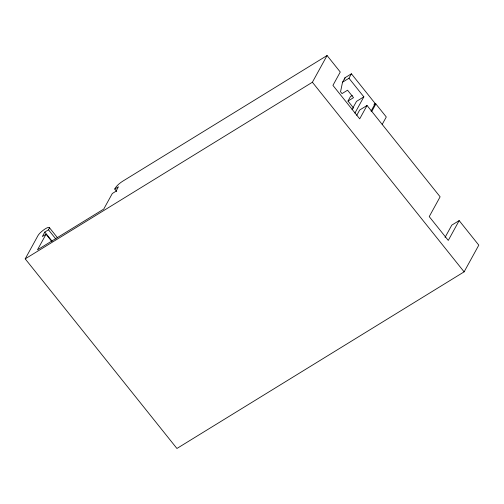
<?xml version="1.0" encoding="UTF-8"?>
<svg xmlns="http://www.w3.org/2000/svg" width="504" height="504" viewBox="0 0 504 504"><rect width="100%" height="100%" fill="white"/><g stroke="black" fill="none" stroke-linecap="round" stroke-linejoin="round"><path stroke-width="0.76" d="M371.045 111.138L375.215 103.553L351.414 73.798L344.982 77.755L342.537 82.202L340.553 91.76L342.027 93.605L347.558 90.203L353.524 97.656L347.993 101.058L353.701 108.196M344.673 79.229L344.982 77.755M445.038 237.428L451.798 225.131L459.163 220.601L478.8 245.139L464.115 271.851L176.929 448.472L25.2 258.861L38.046 235.488A7.333 1.663 -38.7 0 1 45.404 228.753A7.333 1.663 -38.7 0 1 49.096 228.696L48.485 229.805L44.799 232.073L42.355 236.521L46.034 234.259L51.433 241.007M46.034 234.259L37.472 249.839L103.742 209.078L112.31 193.498L115.989 191.237L118.44 186.782L114.755 189.05L116.72 191.501M114.755 189.05L115.372 187.935A7.333 1.663 -38.7 0 1 122.73 181.201L327.071 55.528L340.269 72.022L332.93 85.378L359.705 118.837L367.044 105.481L440.124 196.812L429.232 216.619L448.276 240.414L459.163 220.601M25.2 258.861L312.392 82.24L327.071 55.528M342.537 82.202L348.97 78.246L351.414 73.798M347.993 101.058L350.438 96.611L352.283 95.477M352.031 109.507L356.498 101.373L363.856 96.85L348.97 78.246M354.911 113.117L363.856 96.85M356.744 115.353L359.686 110.011L367.044 105.481M371.782 111.415L375.877 103.963L386.291 116.978L382.19 124.425M373.93 104.341L375.215 103.553M374.535 104.788L375.877 103.963M312.392 82.24L464.115 271.851M49.272 227.48L57.5 237.762M48.485 229.805L55.843 239.009M44.799 232.073L52.164 241.271"/></g></svg>
